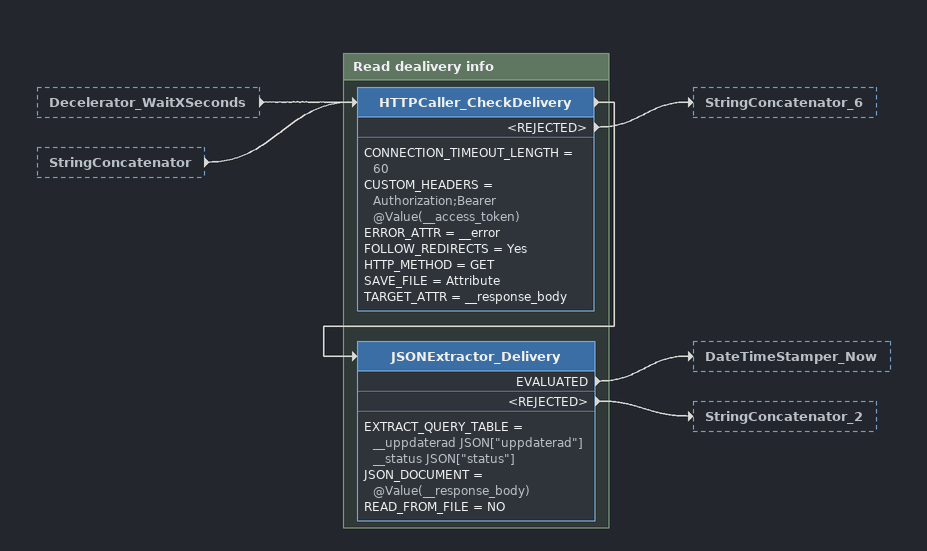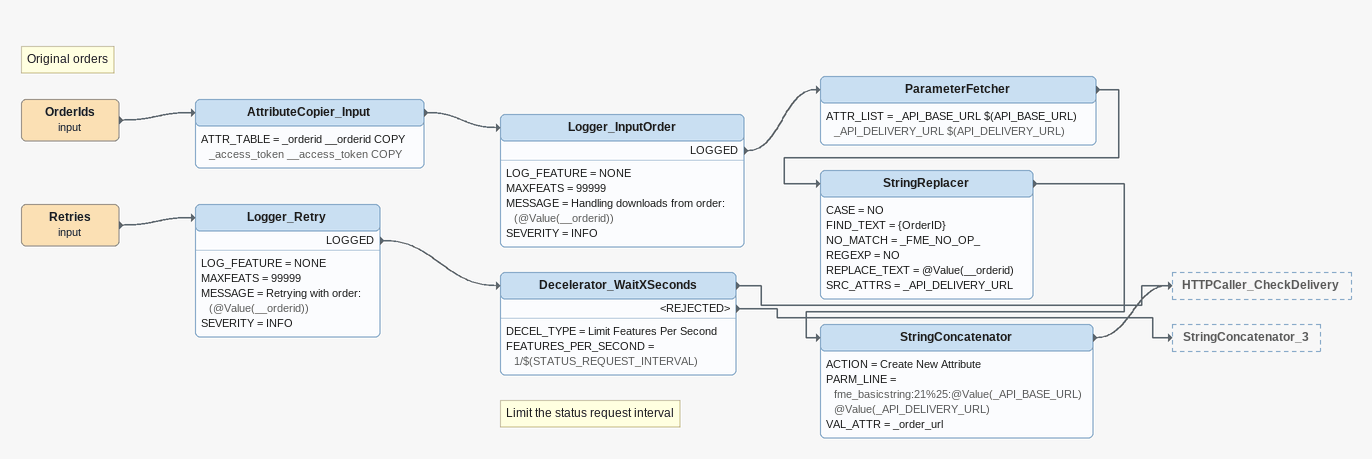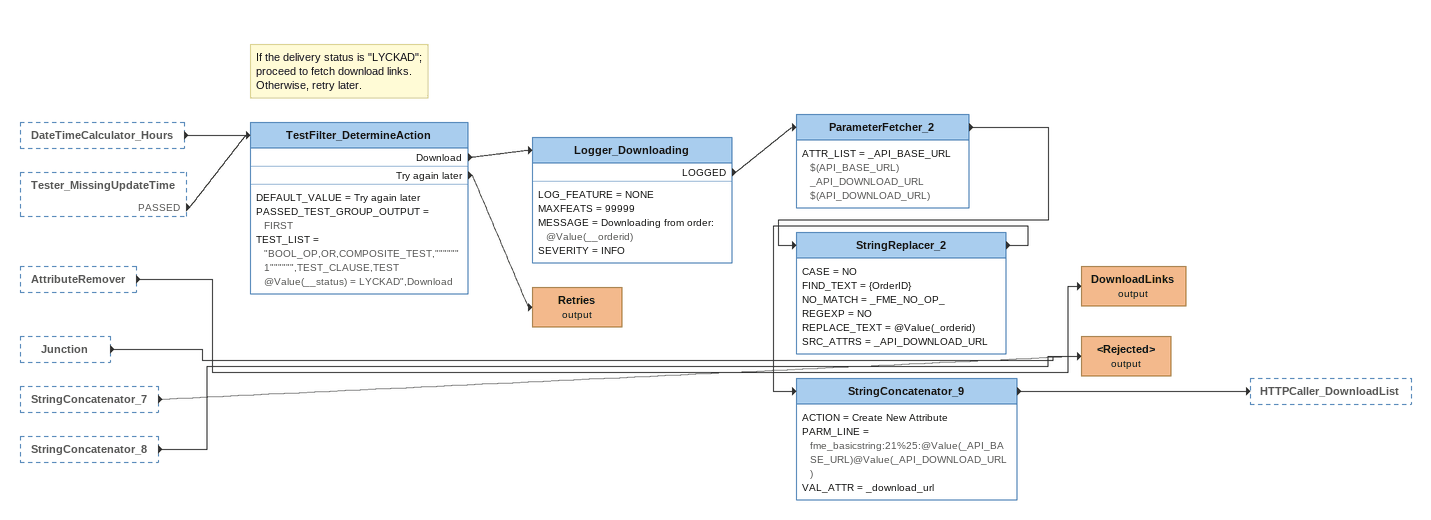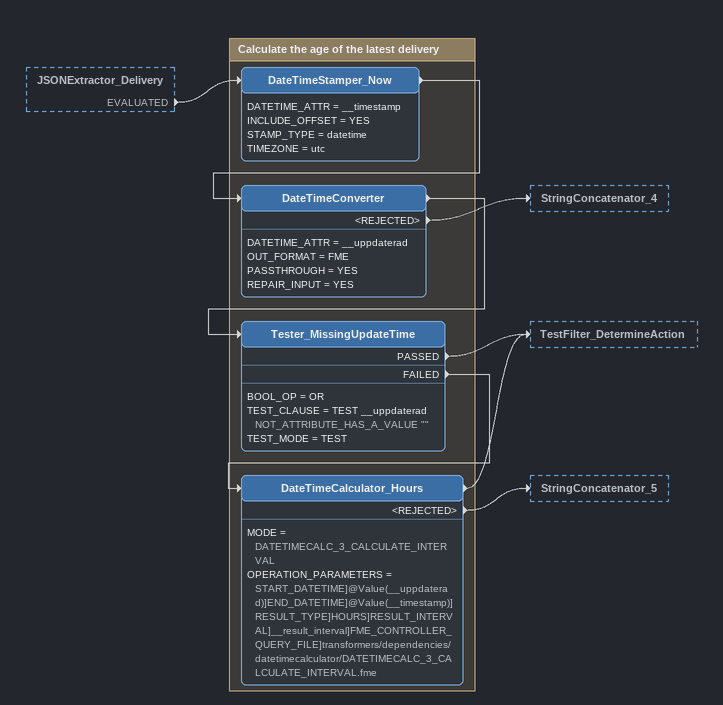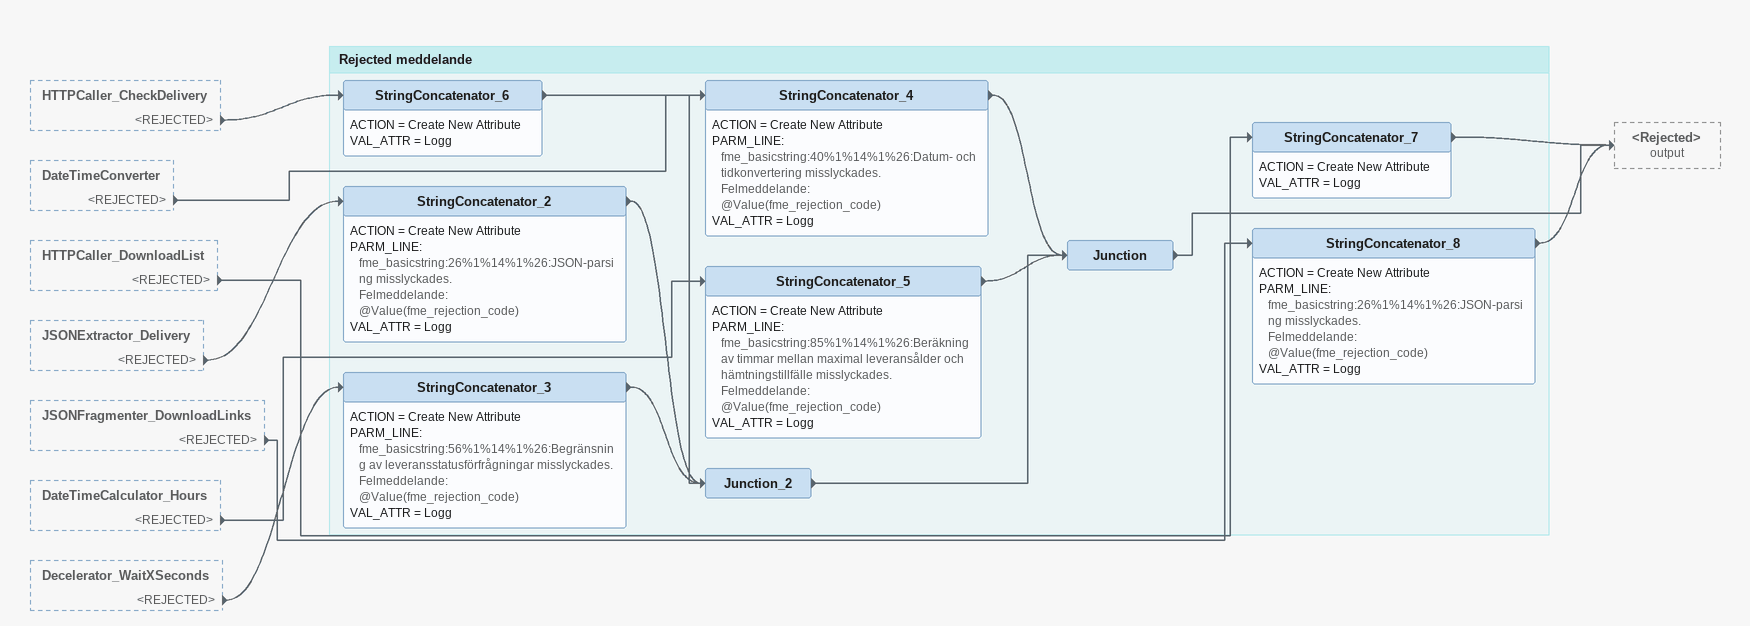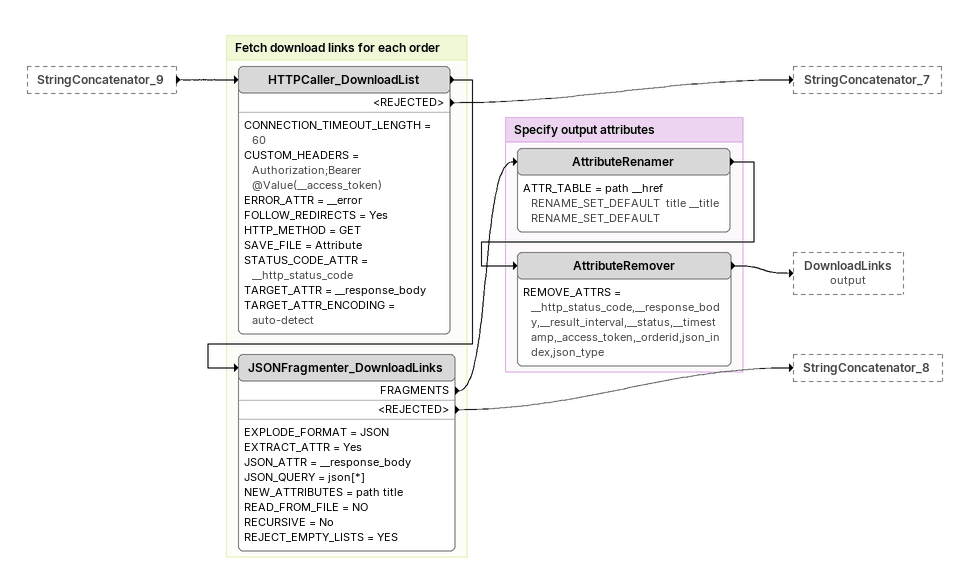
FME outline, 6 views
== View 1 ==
Decelerator_WaitXSeconds [outside]
    -> HTTPCaller_CheckDelivery
StringConcatenator [outside]
    -> HTTPCaller_CheckDelivery

Bookmark: Read dealivery info
HTTPCaller_CheckDelivery
    CONNECTION_TIMEOUT_LENGTH = 60
    CUSTOM_HEADERS = Authorization;Bearer @Value(__access_token)
    ERROR_ATTR = __error
    FOLLOW_REDIRECTS = Yes
    HTTP_METHOD = GET
    SAVE_FILE = Attribute
    TARGET_ATTR = __response_body
    -> JSONExtractor_Delivery
    <REJECTED> -> StringConcatenator_6
JSONExtractor_Delivery
    EXTRACT_QUERY_TABLE = __uppdaterad JSON["uppdaterad"] __status JSON["status"]
    JSON_DOCUMENT = @Value(__response_body)
    READ_FROM_FILE = NO
    EVALUATED -> DateTimeStamper_Now
    <REJECTED> -> StringConcatenator_2

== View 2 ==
Retries (input)
    -> Logger_Retry
Logger_Retry
    LOG_FEATURE = NONE
    MAXFEATS = 99999
    MESSAGE = Retrying with order: (@Value(__orderid))
    SEVERITY = INFO
    LOGGED -> Decelerator_WaitXSeconds
Note: Limit the status request interval
Decelerator_WaitXSeconds
    DECEL_TYPE = Limit Features Per Second
    FEATURES_PER_SECOND = 1/$(STATUS_REQUEST_INTERVAL)
    -> HTTPCaller_CheckDelivery
    <REJECTED> -> StringConcatenator_3
Note: Original orders
OrderIds (input)
    -> AttributeCopier_Input
AttributeCopier_Input
    ATTR_TABLE = _orderid __orderid COPY  _access_token __access_token COPY
    -> Logger_InputOrder
Logger_InputOrder
    LOG_FEATURE = NONE
    MAXFEATS = 99999
    MESSAGE = Handling downloads from order: (@Value(__orderid))
    SEVERITY = INFO
    LOGGED -> ParameterFetcher
ParameterFetcher
    ATTR_LIST = _API_BASE_URL $(API_BASE_URL) _API_DELIVERY_URL $(API_DELIVERY_URL)
    -> StringReplacer
StringReplacer
    CASE = NO
    FIND_TEXT = {OrderID}
    NO_MATCH = _FME_NO_OP_
    REGEXP = NO
    REPLACE_TEXT = @Value(__orderid)
    SRC_ATTRS = _API_DELIVERY_URL
    -> StringConcatenator
StringConcatenator
    ACTION = Create New Attribute
    PARM_LINE = fme_basicstring:21%25:@Value(_API_BASE_URL)@Value(_API_DELIVERY_URL)
    VAL_ATTR = _order_url
    -> HTTPCaller_CheckDelivery

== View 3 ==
DateTimeCalculator_Hours [outside]
    -> TestFilter_DetermineAction
Tester_MissingUpdateTime [outside]
    PASSED -> TestFilter_DetermineAction
AttributeRemover [outside]
    -> DownloadLinks (output)
Junction [outside]
    -> <Rejected> (output)
StringConcatenator_7 [outside]
    -> <Rejected> (output)
StringConcatenator_8 [outside]
    -> <Rejected> (output)
Note: If the delivery status is "LYCKAD"; proceed to fetch download links. / Otherwise, retry later.
TestFilter_DetermineAction
    DEFAULT_VALUE = Try again later
    PASSED_TEST_GROUP_OUTPUT = FIRST
    TEST_LIST = "BOOL_OP,OR,COMPOSITE_TEST,""""""1"""""",TEST_CLAUSE,TEST @Value(__status) = LYCKAD",Download
    Download -> Logger_Downloading
    Try again later -> Retries (output)
Logger_Downloading
    LOG_FEATURE = NONE
    MAXFEATS = 99999
    MESSAGE = Downloading from order: @Value(__orderid)
    SEVERITY = INFO
    LOGGED -> ParameterFetcher_2
ParameterFetcher_2
    ATTR_LIST = _API_BASE_URL $(API_BASE_URL) _API_DOWNLOAD_URL $(API_DOWNLOAD_URL)
    -> StringReplacer_2
StringReplacer_2
    CASE = NO
    FIND_TEXT = {OrderID}
    NO_MATCH = _FME_NO_OP_
    REGEXP = NO
    REPLACE_TEXT = @Value(_orderid)
    SRC_ATTRS = _API_DOWNLOAD_URL
    -> StringConcatenator_9
StringConcatenator_9
    ACTION = Create New Attribute
    PARM_LINE = fme_basicstring:21%25:@Value(_API_BASE_URL)@Value(_API_DOWNLOAD_URL)
    VAL_ATTR = _download_url
    -> HTTPCaller_DownloadList
DownloadLinks (output)
Retries (output)
<Rejected> (output)

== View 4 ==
JSONExtractor_Delivery [outside]
    EVALUATED -> DateTimeStamper_Now

Bookmark: Calculate the age of the latest delivery
DateTimeStamper_Now
    DATETIME_ATTR = __timestamp
    INCLUDE_OFFSET = YES
    STAMP_TYPE = datetime
    TIMEZONE = utc
    -> DateTimeConverter
DateTimeConverter
    DATETIME_ATTR = __uppdaterad
    OUT_FORMAT = FME
    PASSTHROUGH = YES
    REPAIR_INPUT = YES
    -> Tester_MissingUpdateTime
    <REJECTED> -> StringConcatenator_4
Tester_MissingUpdateTime
    BOOL_OP = OR
    TEST_CLAUSE = TEST __uppdaterad NOT_ATTRIBUTE_HAS_A_VALUE ""
    TEST_MODE = TEST
    PASSED -> TestFilter_DetermineAction
    FAILED -> DateTimeCalculator_Hours
DateTimeCalculator_Hours
    MODE = DATETIMECALC_3_CALCULATE_INTERVAL
    OPERATION_PARAMETERS = START_DATETIME]@Value(__uppdaterad)]END_DATETIME]@Value(__timestamp)]RESULT_TYPE]HOURS]RESULT_INTERVAL]__result_interval]FME_CONTROLLER_QUERY_FILE]transformers/dependencies/datetimecalculator/DATETIMECALC_3_CALCULATE_INTERVAL.fme
    -> TestFilter_DetermineAction
    <REJECTED> -> StringConcatenator_5

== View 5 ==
HTTPCaller_CheckDelivery [outside]
    <REJECTED> -> StringConcatenator_6
DateTimeConverter [outside]
    <REJECTED> -> StringConcatenator_4
HTTPCaller_DownloadList [outside]
    <REJECTED> -> StringConcatenator_7
JSONExtractor_Delivery [outside]
    <REJECTED> -> StringConcatenator_2
JSONFragmenter_DownloadLinks [outside]
    <REJECTED> -> StringConcatenator_8
DateTimeCalculator_Hours [outside]
    <REJECTED> -> StringConcatenator_5
Decelerator_WaitXSeconds [outside]
    <REJECTED> -> StringConcatenator_3

Bookmark: Rejected meddelande
StringConcatenator_3
    ACTION = Create New Attribute
    PARM_LINE:
      fme_basicstring:56%1%14%1%26:Begränsning av leveransstatusförfrågningar misslyckades.
      Felmeddelande:
      @Value(fme_rejection_code)
    VAL_ATTR = Logg
    -> Junction_2
StringConcatenator_8
    ACTION = Create New Attribute
    PARM_LINE:
      fme_basicstring:26%1%14%1%26:JSON-parsing misslyckades.
      Felmeddelande:
      @Value(fme_rejection_code)
    VAL_ATTR = Logg
    -> <Rejected> (output)
StringConcatenator_7
    ACTION = Create New Attribute
    VAL_ATTR = Logg
    -> <Rejected> (output)
StringConcatenator_5
    ACTION = Create New Attribute
    PARM_LINE:
      fme_basicstring:85%1%14%1%26:Beräkning av timmar mellan maximal leveransålder och hämtningstillfälle misslyckades.
      Felmeddelande:
      @Value(fme_rejection_code)
    VAL_ATTR = Logg
    -> Junction
StringConcatenator_4
    ACTION = Create New Attribute
    PARM_LINE:
      fme_basicstring:40%1%14%1%26:Datum- och tidkonvertering misslyckades.
      Felmeddelande:
      @Value(fme_rejection_code)
    VAL_ATTR = Logg
    -> Junction
StringConcatenator_2
    ACTION = Create New Attribute
    PARM_LINE:
      fme_basicstring:26%1%14%1%26:JSON-parsing misslyckades.
      Felmeddelande:
      @Value(fme_rejection_code)
    VAL_ATTR = Logg
    -> Junction_2
StringConcatenator_6
    ACTION = Create New Attribute
    VAL_ATTR = Logg
    -> Junction_2
Junction_2
    -> Junction
Junction
    -> <Rejected> (output)

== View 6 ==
StringConcatenator_9 [outside]
    -> HTTPCaller_DownloadList

Bookmark: Fetch download links for each order
HTTPCaller_DownloadList
    CONNECTION_TIMEOUT_LENGTH = 60
    CUSTOM_HEADERS = Authorization;Bearer @Value(__access_token)
    ERROR_ATTR = __error
    FOLLOW_REDIRECTS = Yes
    HTTP_METHOD = GET
    SAVE_FILE = Attribute
    STATUS_CODE_ATTR = __http_status_code
    TARGET_ATTR = __response_body
    TARGET_ATTR_ENCODING = auto-detect
    -> JSONFragmenter_DownloadLinks
    <REJECTED> -> StringConcatenator_7
JSONFragmenter_DownloadLinks
    EXPLODE_FORMAT = JSON
    EXTRACT_ATTR = Yes
    JSON_ATTR = __response_body
    JSON_QUERY = json[*]
    NEW_ATTRIBUTES = path title
    READ_FROM_FILE = NO
    RECURSIVE = No
    REJECT_EMPTY_LISTS = YES
    FRAGMENTS -> AttributeRenamer
    <REJECTED> -> StringConcatenator_8

Bookmark: Specify output attributes
AttributeRenamer
    ATTR_TABLE = path __href RENAME_SET_DEFAULT  title __title RENAME_SET_DEFAULT
    -> AttributeRemover
AttributeRemover
    REMOVE_ATTRS = __http_status_code,__response_body,__result_interval,__status,__timestamp,_access_token,_orderid,json_index,json_type
    -> DownloadLinks (output)
